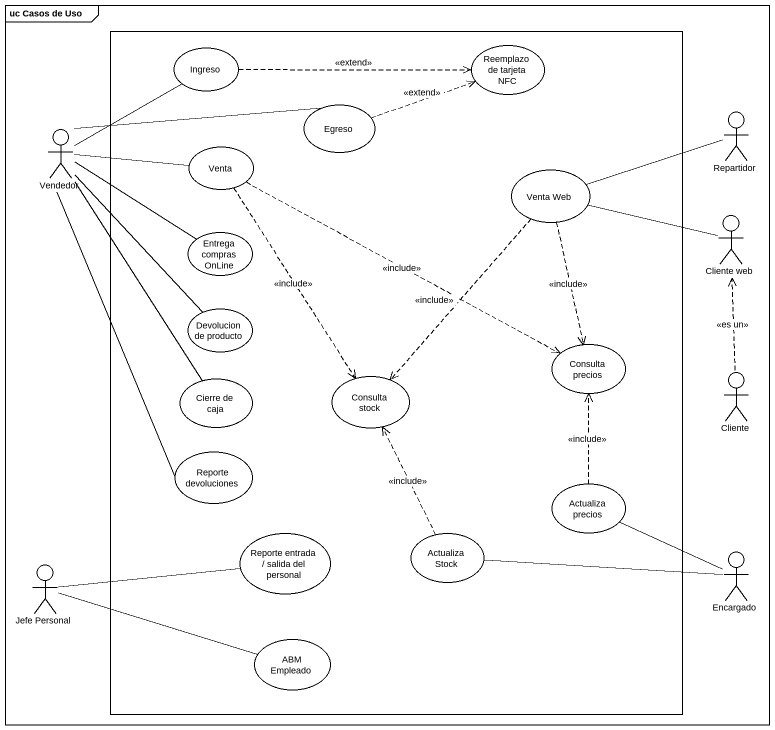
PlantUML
@startuml
mainframe uc Casos de Uso
rectangle " " as rectangle1 {
  usecase Ingreso
  usecase "Reemplazo de tarjeta NFC" as Reemplazo_de_tarjeta_NFC
  usecase Egreso
  usecase Venta
  usecase "Venta Web" as Venta_Web
  usecase "Entrega compras OnLine" as Entrega_compras_OnLine
  usecase "Devolucion de producto" as Devolucion_de_producto
  usecase "Consulta precios" as Consulta_precios
  usecase "Cierre de caja" as Cierre_de_caja
  usecase "Consulta stock" as Consulta_stock
  usecase "Reporte devoluciones" as Reporte_devoluciones
  usecase "Actualiza precios" as Actualiza_precios
  usecase "Reporte entrada / salida del personal" as Reporte_entrada_salida_del
  usecase "Actualiza Stock" as Actualiza_Stock
  usecase "ABM Empleado" as ABM_Empleado
}
actor Vendedor
actor Repartidor
actor "Cliente web" as Cliente_web
actor Cliente
actor "Jefe Personal" as Jefe_Personal
actor Encargado
Ingreso .right.> Reemplazo_de_tarjeta_NFC : <<extend>>
Vendedor -up- Ingreso
Vendedor -right- Egreso
Vendedor -right- Venta
Vendedor -right- Entrega_compras_OnLine
Vendedor -- Devolucion_de_producto
Vendedor -- Cierre_de_caja
Vendedor -- Reporte_devoluciones
Egreso .right.> Reemplazo_de_tarjeta_NFC : <<extend>>
Repartidor -left- Venta_Web
Venta .right.> Consulta_precios : <<include>>
Venta ..> Consulta_stock : <<include>>
Venta_Web ..> Consulta_precios : <<include>>
Venta_Web ..> Consulta_stock : <<include>>
Cliente_web -left- Venta_Web
Cliente .up.> Cliente_web : <<es un>>
Actualiza_precios .up.> Consulta_precios : <<include>>
Jefe_Personal -right- Reporte_entrada_salida_del
Jefe_Personal -right- ABM_Empleado
Actualiza_Stock .up.> Consulta_stock : <<include>>
Encargado -left- Actualiza_precios
Encargado -left- Actualiza_Stock
@enduml
